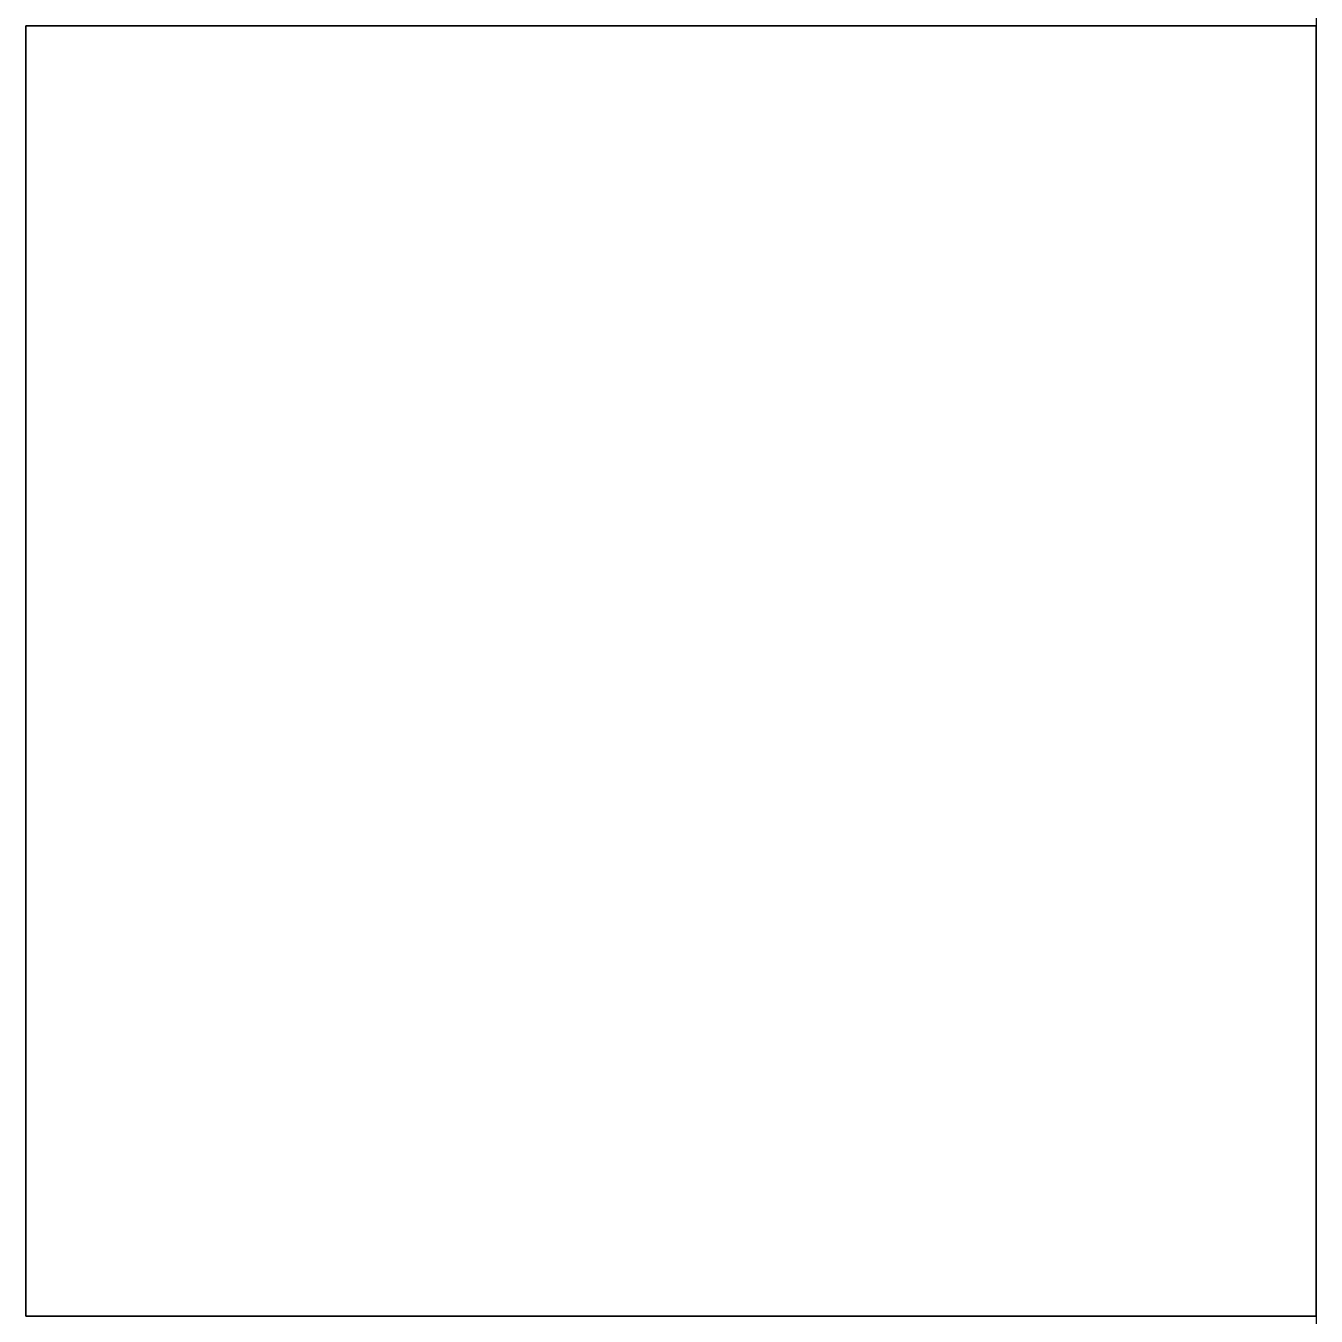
# Model space of a CAD drawing. Header units: millimetres. Extents: x -1.5 to 1.5, y -3.5 to 10.4.
# Drawn here: x -1 to 0, y 9.36 to 10.36 of the extents above.
import ezdxf

# ---------------------------------------------------------------- set-up
doc = ezdxf.new("R2010")
doc.units = ezdxf.units.MM
doc.layers.add('reference', color=9, linetype='Continuous')

msp = doc.modelspace()

# ---------------------------------------------------------------- linework, layer by layer
for points in [[(-1, 10.36, -0.86), (-1, 10.36, -1.86), (-1, 9.36, -1.86), (-1, 9.36, -0.86)], [(0, 9.36, -1.86), (-1, 9.36, -1.86), (-1, 10.36, -1.86), (0, 10.36, -1.86)], [(0, 10.36, -1.86), (-1, 10.36, -1.86), (-1, 10.36, -0.86), (0, 10.36, -0.86)], [(0, 10.36, -0.86), (-1, 10.36, -0.86), (-1, 9.36, -0.86), (0, 9.36, -0.86)], [(0, 9.36, -0.86), (0, 9.36, -1.86), (0, 10.36, -1.86), (0, 10.36, -0.86)], [(-1, 9.36, -0.86), (-1, 9.36, -1.86), (0, 9.36, -1.86), (0, 9.36, -0.86)]]:
    msp.add_3dface(points)
at = {"layer": 'reference'}
msp.add_xline((0, 1.14, 4.32), (0, -1), dxfattribs=at)

doc.saveas('drawing.dxf')
